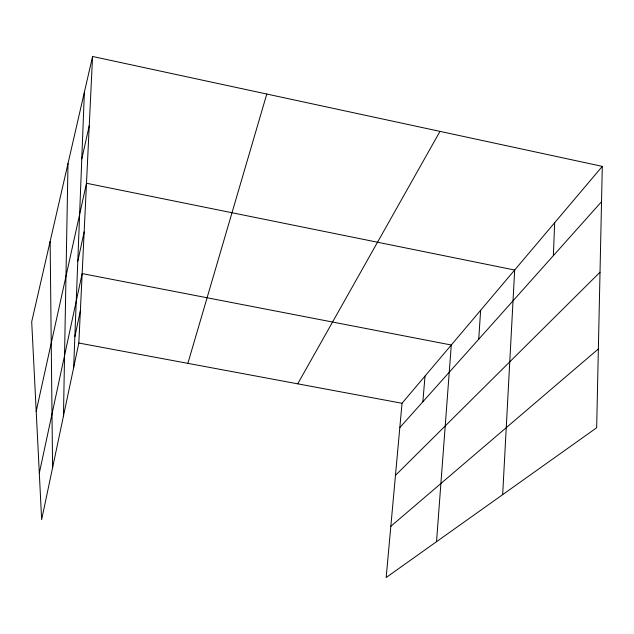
<?xml version="1.0" encoding="UTF-8"?>
<svg xmlns="http://www.w3.org/2000/svg" width="634" height="634" viewBox="0 0 634 634"><rect width="100%" height="100%" fill="white"/><g stroke="black" fill="none" stroke-linecap="round" stroke-linejoin="round"><path stroke-width="0.95" d="M63.463 416.023L68.004 163.54M602.3 166.37L596.665 427.76L386.169 577.519L402.027 403.272L602.3 166.37L92.564 56.481L31.7 321.747L41.646 519.658L78.83 343.034L92.564 56.481M73.655 367.633L84.377 92.168M553.371 255.637L554.663 222.716M502.667 494.639L514.673 270.021L86.493 183.25L36.201 411.26M478.741 339.206L480.627 310.303M436.525 541.69L451.289 345.007L82.158 273.595L39.308 473.138M422.87 401.766L425.018 376.073M74.86 336.709L80.383 310.708M77.8 261.176L84.156 231.917M81.778 158.952L89.251 125.667M187.87 363.353L266.787 94.038M297.726 383.832L439.988 131.381M399.816 427.585L601.539 201.707M395.465 475.365L600.018 272.208M390.829 526.315L598.361 348.954M78.83 343.034L402.027 403.272M50.126 241.459L52.59 467.678"/></g></svg>
